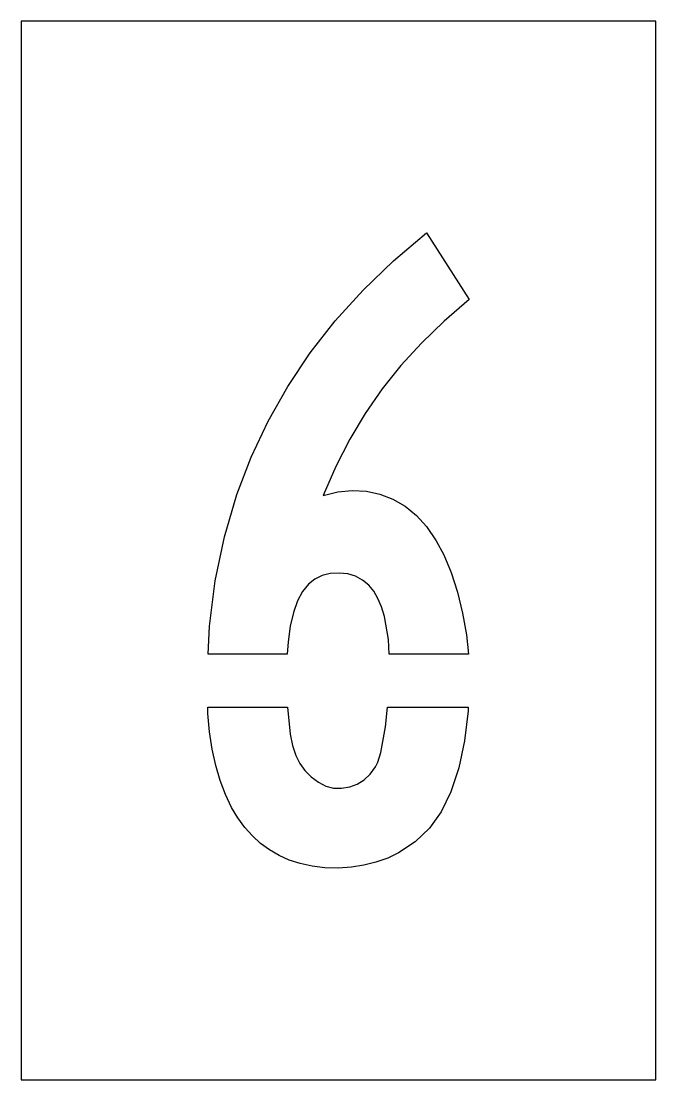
# Model space of a CAD drawing. Extents: x 0 to 6, y 0 to 10.
import ezdxf

# ---------------------------------------------------------------- set-up
doc = ezdxf.new("R2010")
doc.units = 0
doc.layers.add('CUT', color=7, linetype='Continuous')
doc.layers.add('OUTSIDE', color=1, linetype='Continuous')

msp = doc.modelspace()

# ---------------------------------------------------------------- linework, layer by layer
at = {"layer": 'CUT'}
for points in [[(3.435, 4.377), (3.4075, 4.4674), (3.373, 4.548), (3.3333, 4.6152), (3.2864, 4.6724), (3.2282, 4.7212), (3.1612, 4.757), (3.088, 4.7786), (3.0055, 4.7868), (2.9204, 4.7815), (2.8441, 4.7625), (2.7763, 4.7296), (2.7167, 4.6825), (2.6597, 4.613), (2.6116, 4.5234), (2.5732, 4.4145), (2.544, 4.2855), (2.5237, 4.1362), (2.5158, 4.0212), (1.7666, 4.0212), (1.7806, 4.2838), (1.8356, 4.7119), (1.9224, 5.1285), (2.0404, 5.5294), (2.1752, 5.8825), (2.3352, 6.2222), (2.521, 6.55), (2.7326, 6.8658), (2.97, 7.1695), (3.2318, 7.4593), (3.5192, 7.7366), (3.8304, 8), (4.2364, 7.3694), (3.9996, 7.1659), (3.7858, 6.9597), (3.5907, 6.7463), (3.4141, 6.5256), (3.2534, 6.2946), (3.1075, 6.0516), (2.9745, 5.7931), (2.854, 5.5191), (2.9935, 5.5533), (3.1306, 5.5671), (3.2639, 5.56), (3.3923, 5.5326), (3.5147, 5.4849), (3.6298, 5.4174), (3.7365, 5.3305), (3.832, 5.2264), (3.9247, 5.0916), (3.9968, 4.9575), (4.0664, 4.7909), (4.1256, 4.6074), (4.1737, 4.4096), (4.2088, 4.2036), (4.2274, 4.0212), (3.4786, 4.0212), (3.4721, 4.1586)], [(3.9691, 2.5309), (3.8595, 2.3763), (3.7239, 2.2467), (3.5677, 2.1436), (3.4649, 2.0947), (3.3541, 2.055), (3.2401, 2.0261), (3.1218, 2.0077), (2.9982, 2), (2.8717, 2.0035), (2.751, 2.0177), (2.637, 2.0425), (2.5344, 2.0761), (2.4379, 2.1191), (2.3476, 2.1715), (2.2635, 2.2333), (2.1856, 2.3043), (2.1141, 2.3844), (2.0489, 2.4736), (1.9892, 2.5735), (1.9307, 2.6952), (1.8812, 2.8262), (1.8392, 2.97), (1.8061, 3.1226), (1.7813, 3.2857), (1.7649, 3.4593), (1.7636, 3.5192), (2.5167, 3.5192), (2.5424, 3.2665), (2.5659, 3.1569), (2.5963, 3.0645), (2.6342, 2.9873), (2.6816, 2.9231), (2.7421, 2.8615), (2.8095, 2.8113), (2.8809, 2.7753), (2.9539, 2.7557), (3.0295, 2.7536), (3.1074, 2.7664), (3.1779, 2.793), (3.2427, 2.8338), (3.2997, 2.8877), (3.3503, 2.9559), (3.3724, 3.0018), (3.3989, 3.0918), (3.4442, 3.3343), (3.4639, 3.5192), (4.2272, 3.5192), (4.2259, 3.4847), (4.1925, 3.2024), (4.1375, 2.9459), (4.0618, 2.7199)]]:
    msp.add_lwpolyline(points, close=True, dxfattribs=at)
at = {"layer": 'OUTSIDE'}
msp.add_lwpolyline([(0, 0), (6, 0), (6, 10), (0, 10)], close=True, dxfattribs=at)

doc.saveas('drawing.dxf')
